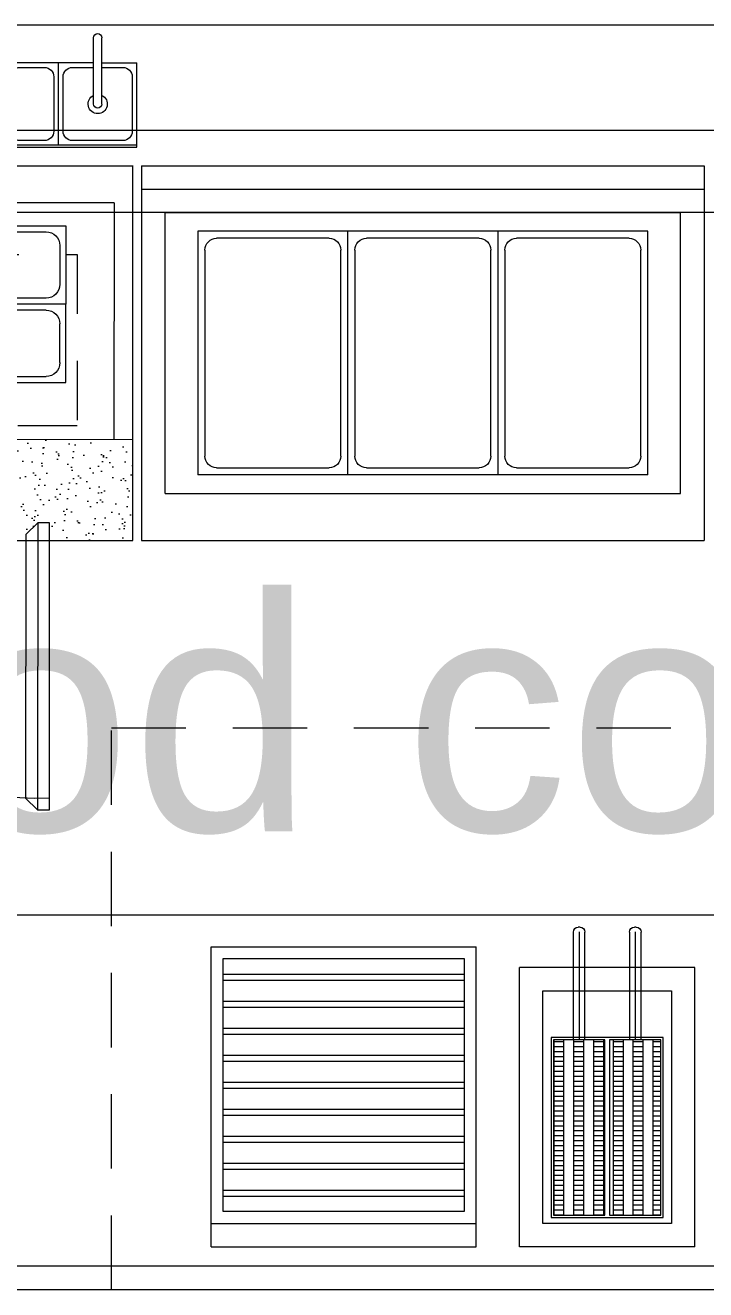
# Model space of a CAD drawing. Header units: millimetres. Extents: x 744843 to 745492, y 2520966 to 2521458.
# Drawn here: x 745379.375 to 745380.827, y 2521104.015 to 2521106.715 of the extents above; entities that cross this region are included whole.
import ezdxf

# ---------------------------------------------------------------- set-up
doc = ezdxf.new("R2010")
doc.units = ezdxf.units.MM
doc.linetypes.add('HIDDEN', pattern=[9.525, 6.35, -3.175])
for name, color, linetype, lineweight in [('A_Muebles_Cocina', 55, 'Continuous', 20), ('A_Muebles_Cocina_2a.Etapa', 230, 'Continuous', 20), ('A_Muros', 30, 'Continuous', 20), ('A_Muros_Bajos', 31, 'Continuous', 20), ('A_Proyecciones', 192, 'HIDDEN', 20), ('A_Textos', 4, 'Continuous', 20)]:
    doc.layers.add(name, color=color, linetype=linetype, lineweight=lineweight)
doc.styles.add('Arial', font='arial.ttf', dxfattribs={"height": 1})
doc.linetypes.add('ZIGZAG', pattern='A,0.00254,-5.08,[131,ltypeshp.shx,S=5.08,R=0,X=-5.08,Y=0],-10.16,[131,ltypeshp.shx,S=5.08,R=180,X=5.08,Y=0],-5.08', length=20.32254)
pattern_1 = [(270, (745376.744542, -2521120.58924), (-0.02116129032258, -5e-18), []), (180, (745376.744542, -2521120.589241), (1e-16, 0.01058064516129), [0.02116129032258, -0.02116129032258])]

# ---------------------------------------------------------------- blocks, each defined once
blk = doc.blocks.new('Cocina_Freidora')
at = {"layer": 'A_Muebles_Cocina_2a.Etapa'}
h = blk.add_hatch(dxfattribs=at)
h.set_pattern_fill('ACET-2D-AR-B88,_I', color=256, scale=0.00010414, angle=270, style=2)
h.set_pattern_definition(pattern_1)
h.paths.add_polyline_path([(1.6472, 0.5333), (1.757, 0.5333), (1.757, 0.159), (1.6472, 0.159)])
h.paths.add_polyline_path([(1.5274, 0.5333), (1.6372, 0.5333), (1.6372, 0.159), (1.5274, 0.159)])
h = blk.add_hatch(dxfattribs=at)
h.set_pattern_fill('ACET-2D-AR-B88,_I', color=256, scale=0.00010414, angle=270, style=2)
h.set_pattern_definition(pattern_1)
h.paths.add_polyline_path([(1.6472, 0.5333), (1.757, 0.5333), (1.757, 0.159), (1.6472, 0.159)])
h.paths.add_polyline_path([(1.5274, 0.5333), (1.6372, 0.5333), (1.6372, 0.159), (1.5274, 0.159)])
for p, q in [((1.3362, 0.8), (3.243, 0.8)), ((1.3362, 0.8), (3.243, 0.8)), ((1.5698, 0.5333), (1.5698, 0.7637)), ((1.5698, 0.5333), (1.5698, 0.7637)), ((1.5803, 0.7741), (1.5842, 0.7741)), ((1.5803, 0.7741), (1.5842, 0.7741)), ((1.5823, 0.7638), (1.5823, 0.5333)), ((1.5823, 0.7638), (1.5823, 0.5333)), ((1.5947, 0.7637), (1.5947, 0.5333)), ((1.5947, 0.7637), (1.5947, 0.5333)), ((1.6896, 0.5333), (1.6896, 0.7637)), ((1.6896, 0.5333), (1.6896, 0.7637)), ((1.7001, 0.7741), (1.704, 0.7741)), ((1.7001, 0.7741), (1.704, 0.7741)), ((1.7021, 0.7638), (1.7021, 0.5333)), ((1.7021, 0.7638), (1.7021, 0.5333)), ((1.7145, 0.7637), (1.7145, 0.5333)), ((1.7145, 0.7637), (1.7145, 0.5333)), ((1.4552, 0.6883), (1.8292, 0.6883)), ((1.4552, 0.0913), (1.4552, 0.6883)), ((1.4552, 0.6883), (1.8292, 0.6883)), ((1.4552, 0.0913), (1.4552, 0.6883)), ((1.8292, 0.0913), (1.8292, 0.6883)), ((1.8292, 0.0913), (1.8292, 0.6883)), ((1.7792, 0.6383), (1.5052, 0.6383)), ((1.5052, 0.6383), (1.5052, 0.1413)), ((1.7792, 0.6383), (1.5052, 0.6383)), ((1.5052, 0.6383), (1.5052, 0.1413)), ((1.7792, 0.1413), (1.7792, 0.6383)), ((1.7792, 0.1413), (1.7792, 0.6383)), ((1.5224, 0.5383), (1.762, 0.5383)), ((1.5224, 0.154), (1.5224, 0.5383)), ((1.5224, 0.5383), (1.762, 0.5383)), ((1.5224, 0.154), (1.5224, 0.5383)), ((1.5274, 0.159), (1.5274, 0.5333)), ((1.5274, 0.5333), (1.6372, 0.5333)), ((1.5274, 0.159), (1.5274, 0.5333)), ((1.5274, 0.5333), (1.6372, 0.5333)), ((1.6372, 0.5333), (1.6372, 0.159)), ((1.6372, 0.5333), (1.6372, 0.159)), ((1.6472, 0.159), (1.6472, 0.5333)), ((1.6472, 0.5333), (1.757, 0.5333)), ((1.6472, 0.159), (1.6472, 0.5333)), ((1.6472, 0.5333), (1.757, 0.5333)), ((1.757, 0.5333), (1.757, 0.159)), ((1.757, 0.5333), (1.757, 0.159)), ((1.762, 0.5383), (1.762, 0.154)), ((1.762, 0.5383), (1.762, 0.154)), ((1.5052, 0.1413), (1.7792, 0.1413)), ((1.5052, 0.1413), (1.7792, 0.1413)), ((1.762, 0.154), (1.5224, 0.154)), ((1.762, 0.154), (1.5224, 0.154)), ((1.6372, 0.159), (1.5274, 0.159)), ((1.6372, 0.159), (1.5274, 0.159)), ((1.757, 0.159), (1.6472, 0.159)), ((1.757, 0.159), (1.6472, 0.159)), ((1.4552, 0.0913), (1.8292, 0.0913)), ((1.4552, 0.0913), (1.8292, 0.0913)), ((1.3362, 0.05), (3.243, 0.05)), ((1.3362, 0.05), (3.243, 0.05)), ((0.0362, 0), (3.243, 0))]:
    blk.add_line(p, q, dxfattribs=at)
at = {"layer": 'A_Muebles_Cocina_2a.Etapa', "color": 8}
for p, q in [((2.487, 0.7323), (1.922, 0.7323)), ((1.922, 0.0913), (1.922, 0.7323)), ((2.487, 0.7323), (1.922, 0.7323)), ((1.922, 0.0913), (1.922, 0.7323)), ((2.487, 0.0913), (2.487, 0.7323)), ((2.487, 0.0913), (2.487, 0.7323)), ((1.9474, 0.7069), (1.9474, 0.1667)), ((2.4616, 0.7069), (1.9474, 0.7069)), ((1.9474, 0.7069), (1.9474, 0.1667)), ((2.4616, 0.7069), (1.9474, 0.7069)), ((2.4616, 0.1667), (2.4616, 0.7069)), ((2.4616, 0.1667), (2.4616, 0.7069)), ((2.4616, 0.6738), (1.9474, 0.6738)), ((2.4616, 0.6738), (1.9474, 0.6738)), ((2.4616, 0.6611), (1.9474, 0.6611)), ((2.4616, 0.6611), (1.9474, 0.6611)), ((2.4616, 0.6161), (1.9474, 0.6161)), ((2.4616, 0.6161), (1.9474, 0.6161)), ((2.4616, 0.6034), (1.9474, 0.6034)), ((2.4616, 0.6034), (1.9474, 0.6034)), ((2.4616, 0.5585), (1.9474, 0.5585)), ((2.4616, 0.5585), (1.9474, 0.5585)), ((2.4616, 0.5458), (1.9474, 0.5458)), ((2.4616, 0.5458), (1.9474, 0.5458)), ((2.4616, 0.5008), (1.9474, 0.5008)), ((2.4616, 0.5008), (1.9474, 0.5008)), ((2.4616, 0.4881), (1.9474, 0.4881)), ((2.4616, 0.4881), (1.9474, 0.4881)), ((2.4616, 0.4432), (1.9474, 0.4432)), ((2.4616, 0.4432), (1.9474, 0.4432)), ((2.4616, 0.4305), (1.9474, 0.4305)), ((2.4616, 0.4305), (1.9474, 0.4305)), ((2.4616, 0.3855), (1.9474, 0.3855)), ((2.4616, 0.3855), (1.9474, 0.3855)), ((2.4616, 0.3728), (1.9474, 0.3728)), ((2.4616, 0.3728), (1.9474, 0.3728)), ((2.4616, 0.3278), (1.9474, 0.3278)), ((2.4616, 0.3278), (1.9474, 0.3278)), ((2.4616, 0.3151), (1.9474, 0.3151)), ((2.4616, 0.3151), (1.9474, 0.3151)), ((2.4616, 0.2702), (1.9474, 0.2702)), ((2.4616, 0.2702), (1.9474, 0.2702)), ((2.4616, 0.2575), (1.9474, 0.2575)), ((2.4616, 0.2575), (1.9474, 0.2575)), ((2.4616, 0.2125), (1.9474, 0.2125)), ((2.4616, 0.2125), (1.9474, 0.2125)), ((2.4616, 0.1998), (1.9474, 0.1998)), ((2.4616, 0.1998), (1.9474, 0.1998)), ((1.9474, 0.1667), (2.4616, 0.1667)), ((1.9474, 0.1667), (2.4616, 0.1667)), ((2.487, 0.1413), (1.922, 0.1413)), ((2.487, 0.1413), (1.922, 0.1413)), ((2.487, 0.0913), (1.922, 0.0913)), ((2.487, 0.0913), (1.922, 0.0913))]:
    blk.add_line(p, q, dxfattribs=at)
at = {"layer": 'A_Muebles_Cocina_2a.Etapa', "color": 2, "linetype": 'HIDDEN', "ltscale": 0.025}
blk.add_lwpolyline([(2.7, 1.2), (0.0362, 1.2), (0.0362, 0), (2.7, 0)], close=True, dxfattribs=at)
at = {"layer": 'A_Muebles_Cocina_2a.Etapa'}
for centre, start, end in [((1.5803, 0.7637), 90, 180), ((1.5803, 0.7637), 90, 180), ((1.5842, 0.7637), 0, 90), ((1.5842, 0.7637), 0, 90), ((1.7001, 0.7637), 90, 180), ((1.7001, 0.7637), 90, 180), ((1.704, 0.7637), 0, 90), ((1.704, 0.7637), 0, 90)]:
    blk.add_arc(centre, 0.0104, start, end, dxfattribs=at)
blk = doc.blocks.new('Cocina_Baño_mar')
at = {"layer": 'A_Muebles_Cocina'}
for p, q in [((0, 0.8), (0, 0)), ((0, 0.8), (0, 0)), ((1.2, 0.8), (0, 0.8)), ((0, 0.8), (0, 0)), ((0, 0.8), (0, 0)), ((1.2, 0.8), (1.2, 0)), ((1.2, 0.8), (1.2, 0)), ((1.2, 0.8), (1.2, 0)), ((1.2, 0.8), (1.2, 0)), ((1.2, 0.75), (0, 0.75)), ((1.2, 0.75), (0, 0.75)), ((1.2, 0.75), (0, 0.75)), ((1.2, 0.75), (0, 0.75)), ((1.15, 0.7), (0.05, 0.7)), ((0.05, 0.1), (0.05, 0.7)), ((1.15, 0.7), (0.05, 0.7)), ((0.05, 0.1), (0.05, 0.7)), ((0.05, 0.1), (0.05, 0.7)), ((1.15, 0.7), (0.05, 0.7)), ((0.05, 0.1), (0.05, 0.7)), ((1.15, 0.7), (0.05, 0.7)), ((1.15, 0.1), (1.15, 0.7)), ((1.15, 0.1), (1.15, 0.7)), ((1.15, 0.1), (1.15, 0.7)), ((1.15, 0.1), (1.15, 0.7)), ((0.12, 0.14), (0.12, 0.66)), ((0.12, 0.66), (1.08, 0.66)), ((0.12, 0.14), (0.12, 0.66)), ((0.12, 0.66), (1.08, 0.66)), ((0.12, 0.66), (1.08, 0.66)), ((0.12, 0.14), (0.12, 0.66)), ((0.12, 0.66), (1.08, 0.66)), ((0.12, 0.14), (0.12, 0.66)), ((0.44, 0.66), (0.44, 0.14)), ((0.44, 0.66), (0.44, 0.14)), ((0.44, 0.66), (0.44, 0.14)), ((0.44, 0.66), (0.44, 0.14)), ((0.76, 0.14), (0.76, 0.66)), ((0.76, 0.14), (0.76, 0.66)), ((0.76, 0.14), (0.76, 0.66)), ((0.76, 0.14), (0.76, 0.66)), ((1.08, 0.66), (1.08, 0.14)), ((1.08, 0.66), (1.08, 0.14)), ((1.08, 0.66), (1.08, 0.14)), ((1.08, 0.66), (1.08, 0.14)), ((0.16, 0.645), (0.4, 0.645)), ((0.16, 0.645), (0.4, 0.645)), ((0.16, 0.645), (0.4, 0.645)), ((0.16, 0.645), (0.4, 0.645)), ((0.48, 0.645), (0.72, 0.645)), ((0.48, 0.645), (0.72, 0.645)), ((0.48, 0.645), (0.72, 0.645)), ((0.48, 0.645), (0.72, 0.645)), ((0.8, 0.645), (1.04, 0.645)), ((0.8, 0.645), (1.04, 0.645)), ((0.8, 0.645), (1.04, 0.645)), ((0.8, 0.645), (1.04, 0.645)), ((0.135, 0.18), (0.135, 0.62)), ((0.135, 0.18), (0.135, 0.62)), ((0.135, 0.18), (0.135, 0.62)), ((0.135, 0.18), (0.135, 0.62)), ((0.425, 0.62), (0.425, 0.18)), ((0.425, 0.62), (0.425, 0.18)), ((0.425, 0.62), (0.425, 0.18)), ((0.425, 0.62), (0.425, 0.18)), ((0.455, 0.18), (0.455, 0.62)), ((0.455, 0.18), (0.455, 0.62)), ((0.455, 0.18), (0.455, 0.62)), ((0.455, 0.18), (0.455, 0.62)), ((0.745, 0.62), (0.745, 0.18)), ((0.745, 0.62), (0.745, 0.18)), ((0.745, 0.62), (0.745, 0.18)), ((0.745, 0.62), (0.745, 0.18)), ((0.775, 0.18), (0.775, 0.62)), ((0.775, 0.18), (0.775, 0.62)), ((0.775, 0.18), (0.775, 0.62)), ((0.775, 0.18), (0.775, 0.62)), ((1.065, 0.62), (1.065, 0.18)), ((1.065, 0.62), (1.065, 0.18)), ((1.065, 0.62), (1.065, 0.18)), ((1.065, 0.62), (1.065, 0.18)), ((0.12, 0.14), (1.08, 0.14)), ((0.12, 0.14), (1.08, 0.14)), ((0.12, 0.14), (1.08, 0.14)), ((0.12, 0.14), (1.08, 0.14)), ((0.4, 0.155), (0.16, 0.155)), ((0.4, 0.155), (0.16, 0.155)), ((0.4, 0.155), (0.16, 0.155)), ((0.4, 0.155), (0.16, 0.155)), ((0.72, 0.155), (0.48, 0.155)), ((0.72, 0.155), (0.48, 0.155)), ((0.72, 0.155), (0.48, 0.155)), ((0.72, 0.155), (0.48, 0.155)), ((1.04, 0.155), (0.8, 0.155)), ((1.04, 0.155), (0.8, 0.155)), ((1.04, 0.155), (0.8, 0.155)), ((1.04, 0.155), (0.8, 0.155)), ((1.15, 0.1), (0.05, 0.1)), ((1.15, 0.1), (0.05, 0.1)), ((1.15, 0.1), (0.05, 0.1)), ((1.15, 0.1), (0.05, 0.1)), ((1.2, 0), (0, 0)), ((1.2, 0), (0, 0)), ((1.2, 0), (0, 0)), ((1.2, 0), (0, 0))]:
    blk.add_line(p, q, dxfattribs=at)
for centre, start, end in [((0.16, 0.62), 90, 180), ((0.16, 0.62), 90, 180), ((0.16, 0.62), 90, 180), ((0.16, 0.62), 90, 180), ((0.4, 0.62), 0, 90), ((0.4, 0.62), 0, 90), ((0.4, 0.62), 0, 90), ((0.4, 0.62), 0, 90), ((0.48, 0.62), 90, 180), ((0.48, 0.62), 90, 180), ((0.48, 0.62), 90, 180), ((0.48, 0.62), 90, 180), ((0.72, 0.62), 0, 90), ((0.72, 0.62), 0, 90), ((0.72, 0.62), 0, 90), ((0.72, 0.62), 0, 90), ((0.8, 0.62), 90, 180), ((0.8, 0.62), 90, 180), ((0.8, 0.62), 90, 180), ((0.8, 0.62), 90, 180), ((1.04, 0.62), 0, 90), ((1.04, 0.62), 0, 90), ((1.04, 0.62), 0, 90), ((1.04, 0.62), 0, 90), ((0.16, 0.18), 180, 270), ((0.16, 0.18), 180, 270), ((0.16, 0.18), 180, 270), ((0.16, 0.18), 180, 270), ((0.4, 0.18), 270, 360), ((0.4, 0.18), 270, 360), ((0.4, 0.18), 270, 360), ((0.4, 0.18), 270, 360), ((0.48, 0.18), 180, 270), ((0.48, 0.18), 180, 270), ((0.48, 0.18), 180, 270), ((0.48, 0.18), 180, 270), ((0.72, 0.18), 270, 360), ((0.72, 0.18), 270, 360), ((0.72, 0.18), 270, 360), ((0.72, 0.18), 270, 360), ((0.8, 0.18), 180, 270), ((0.8, 0.18), 180, 270), ((0.8, 0.18), 180, 270), ((0.8, 0.18), 180, 270), ((1.04, 0.18), 270, 360), ((1.04, 0.18), 270, 360), ((1.04, 0.18), 270, 360), ((1.04, 0.18), 270, 360)]:
    blk.add_arc(centre, 0.025, start, end, dxfattribs=at)
blk = doc.blocks.new('Cocina_Dispenser')
at = {"layer": 'A_Muebles_Cocina_2a.Etapa'}
for p, q in [((0.0748, 0.088), (0.0748, 0.2296)), ((0.0748, 0.088), (0.0748, 0.2296)), ((0.0927, 0.088), (0.0927, 0.2296)), ((0.0927, 0.088), (0.0927, 0.2296)), ((0.5773, 0.088), (0.5773, 0.2296)), ((0.5773, 0.088), (0.5773, 0.2296)), ((0.5952, 0.088), (0.5952, 0.2296)), ((0.5952, 0.088), (0.5952, 0.2296)), ((0.0748, 0.176), (0, 0.176)), ((0, -0.004), (0, 0.176)), ((0.0748, 0.176), (0, 0.176)), ((0, -0.004), (0, 0.176)), ((0.0748, 0.166), (0.03, 0.166)), ((0.0748, 0.166), (0.03, 0.166)), ((0.0927, 0.176), (0.5773, 0.176)), ((0.0927, 0.176), (0.5773, 0.176)), ((0.1375, 0.166), (0.0927, 0.166)), ((0.1375, 0.166), (0.0927, 0.166)), ((0.1675, 0), (0.1675, 0.176)), ((0.1675, 0), (0.1675, 0.176)), ((0.2492, 0.166), (0.1975, 0.166)), ((0.2492, 0.166), (0.1975, 0.166)), ((0.2792, 0), (0.2792, 0.176)), ((0.2792, 0), (0.2792, 0.176)), ((0.3608, 0.166), (0.3092, 0.166)), ((0.3608, 0.166), (0.3092, 0.166)), ((0.3908, 0.176), (0.3908, 0)), ((0.3908, 0.176), (0.3908, 0)), ((0.4725, 0.166), (0.4208, 0.166)), ((0.4725, 0.166), (0.4208, 0.166)), ((0.5025, 0.176), (0.5025, 0)), ((0.5025, 0.176), (0.5025, 0)), ((0.5773, 0.166), (0.5325, 0.166)), ((0.5773, 0.166), (0.5325, 0.166)), ((0.67, 0.176), (0.5952, 0.176)), ((0.67, 0.176), (0.5952, 0.176)), ((0.64, 0.166), (0.5952, 0.166)), ((0.64, 0.166), (0.5952, 0.166)), ((0.67, 0.176), (0.67, -0.004)), ((0.67, 0.176), (0.67, -0.004)), ((0.01, 0.146), (0.01, 0.03)), ((0.01, 0.146), (0.01, 0.03)), ((0.1575, 0.03), (0.1575, 0.146)), ((0.1575, 0.03), (0.1575, 0.146)), ((0.1775, 0.146), (0.1775, 0.03)), ((0.1775, 0.146), (0.1775, 0.03)), ((0.2692, 0.03), (0.2692, 0.146)), ((0.2692, 0.03), (0.2692, 0.146)), ((0.2892, 0.146), (0.2892, 0.03)), ((0.2892, 0.146), (0.2892, 0.03)), ((0.3808, 0.03), (0.3808, 0.146)), ((0.3808, 0.03), (0.3808, 0.146)), ((0.4008, 0.146), (0.4008, 0.03)), ((0.4008, 0.146), (0.4008, 0.03)), ((0.4925, 0.03), (0.4925, 0.146)), ((0.4925, 0.03), (0.4925, 0.146)), ((0.5125, 0.146), (0.5125, 0.03)), ((0.5125, 0.146), (0.5125, 0.03)), ((0.66, 0.03), (0.66, 0.146)), ((0.66, 0.03), (0.66, 0.146)), ((0, 0), (0.67, 0)), ((0, 0), (0.67, 0)), ((0.03, 0.01), (0.1375, 0.01)), ((0.03, 0.01), (0.1375, 0.01)), ((0.1975, 0.01), (0.2492, 0.01)), ((0.1975, 0.01), (0.2492, 0.01)), ((0.3092, 0.01), (0.3608, 0.01)), ((0.3092, 0.01), (0.3608, 0.01)), ((0.4208, 0.01), (0.4725, 0.01)), ((0.4208, 0.01), (0.4725, 0.01)), ((0.5325, 0.01), (0.64, 0.01)), ((0.5325, 0.01), (0.64, 0.01)), ((0.67, -0.004), (0, -0.004)), ((0.67, -0.004), (0, -0.004))]:
    blk.add_line(p, q, dxfattribs=at)
for centre, radius, start, end in [((0.0837, 0.2296), 0.00891, 0, 180), ((0.0837, 0.2296), 0.00891, 0, 180), ((0.5863, 0.2296), 0.00891, 0, 180), ((0.5863, 0.2296), 0.00891, 0, 180), ((0.03, 0.146), 0.02, 90, 180), ((0.03, 0.146), 0.02, 90, 180), ((0.1375, 0.146), 0.02, 360, 90), ((0.1375, 0.146), 0.02, 360, 90), ((0.1975, 0.146), 0.02, 90, 180), ((0.1975, 0.146), 0.02, 90, 180), ((0.2492, 0.146), 0.02, 360, 90), ((0.2492, 0.146), 0.02, 360, 90), ((0.3092, 0.146), 0.02, 90, 180), ((0.3092, 0.146), 0.02, 90, 180), ((0.3608, 0.146), 0.02, 360, 90), ((0.3608, 0.146), 0.02, 360, 90), ((0.4208, 0.146), 0.02, 90, 180), ((0.4208, 0.146), 0.02, 90, 180), ((0.4725, 0.146), 0.02, 360, 90), ((0.4725, 0.146), 0.02, 360, 90), ((0.5325, 0.146), 0.02, 90, 180), ((0.5325, 0.146), 0.02, 90, 180), ((0.64, 0.146), 0.02, 360, 90), ((0.64, 0.146), 0.02, 360, 90), ((0.0837, 0.088), 0.0205, 115.7833, 64.2167), ((0.0837, 0.088), 0.0205, 115.7833, 64.2167), ((0.0837, 0.088), 0.00891, 180, 0), ((0.0837, 0.088), 0.00891, 180, 0), ((0.5863, 0.088), 0.0205, 115.7833, 64.2167), ((0.5863, 0.088), 0.0205, 115.7833, 64.2167), ((0.5863, 0.088), 0.00891, 180, 0), ((0.5863, 0.088), 0.00891, 180, 0), ((0.03, 0.03), 0.02, 180, 270), ((0.03, 0.03), 0.02, 180, 270), ((0.1375, 0.03), 0.02, 270, 360), ((0.1375, 0.03), 0.02, 270, 360), ((0.1975, 0.03), 0.02, 180, 270), ((0.1975, 0.03), 0.02, 180, 270), ((0.2492, 0.03), 0.02, 270, 360), ((0.2492, 0.03), 0.02, 270, 360), ((0.3092, 0.03), 0.02, 180, 270), ((0.3092, 0.03), 0.02, 180, 270), ((0.3608, 0.03), 0.02, 270, 360), ((0.3608, 0.03), 0.02, 270, 360), ((0.4208, 0.03), 0.02, 180, 270), ((0.4208, 0.03), 0.02, 180, 270), ((0.4725, 0.03), 0.02, 270, 0), ((0.4725, 0.03), 0.02, 270, 0), ((0.5325, 0.03), 0.02, 180, 270), ((0.5325, 0.03), 0.02, 180, 270), ((0.64, 0.03), 0.02, 270, 360), ((0.64, 0.03), 0.02, 270, 360)]:
    blk.add_arc(centre, radius, start, end, dxfattribs=at)
blk = doc.blocks.new('planta-baja-01$0$recipiente-17x17-flat-2')
at = {"linetype": 'Continuous'}
for p, q in [((0, 0), (0.0001, 0.1672)), ((0.0001, 0.1672), (0.1673, 0.1671)), ((0.1673, 0.1671), (0.1672, -0.0001)), ((0.0424, 0.1544), (0.125, 0.1544)), ((0.0128, 0.0423), (0.0128, 0.1249)), ((0.1545, 0.1249), (0.1544, 0.0422)), ((0.1672, -0.0001), (0, 0)), ((0.1249, 0.0127), (0.0423, 0.0128))]:
    blk.add_line(p, q, dxfattribs=at)
for centre, major_axis, start_param, end_param in [((0.0423, 0.1249), (-0.0209, -0.0209), -2.356595, -0.785799), ((0.125, 0.1249), (0.0209, -0.0209), 0.784997, 2.355794), ((0.0423, 0.0423), (-0.0209, -0.0209), -0.785799, 0.784997), ((0.1249, 0.0422), (0.0209, -0.0209), -0.785799, 0.784997)]:
    blk.add_ellipse(centre, major_axis=major_axis, ratio=1, start_param=start_param, end_param=end_param, dxfattribs=at)
blk = doc.blocks.new('planta-baja-01$0$recipiente-17x17-flat-6')
at = {"linetype": 'Continuous'}
for p, q in [((0, 0), (-0.0001, -0.1672)), ((0.1672, -0.0001), (0, 0)), ((0.1249, -0.0128), (0.0423, -0.0128)), ((0.1671, -0.1673), (0.1672, -0.0001)), ((0.0128, -0.0423), (0.0127, -0.1249)), ((0.1544, -0.125), (0.1544, -0.0424)), ((0.0422, -0.1544), (0.1249, -0.1545)), ((-0.0001, -0.1672), (0.1671, -0.1673))]:
    blk.add_line(p, q, dxfattribs=at)
for centre, major_axis, start_param, end_param in [((0.0423, -0.0423), (-0.0209, 0.0209), -0.785799, 0.784997), ((0.1249, -0.0423), (0.0209, 0.0209), 5.497386, 7.068183), ((0.0422, -0.1249), (-0.0209, 0.0209), 0.784997, 2.355794), ((0.1249, -0.125), (0.0209, 0.0209), 3.92659, 5.497386)]:
    blk.add_ellipse(centre, major_axis=major_axis, ratio=1, start_param=start_param, end_param=end_param, dxfattribs=at)
blk = doc.blocks.new('planta-baja-01$0$recipiente-17x17-flat-18')
at = {"linetype": 'Continuous'}
for p, q in [((0, 0), (0.0001, 0.1672)), ((0.0001, 0.1672), (0.1673, 0.1671)), ((0.1673, 0.1671), (0.1672, -0.0001)), ((0.0424, 0.1544), (0.125, 0.1544)), ((0.0128, 0.0423), (0.0128, 0.1249)), ((0.1545, 0.1249), (0.1544, 0.0422)), ((0.1672, -0.0001), (0, 0)), ((0.1249, 0.0127), (0.0423, 0.0128))]:
    blk.add_line(p, q, dxfattribs=at)
for centre, major_axis, start_param, end_param in [((0.0423, 0.1249), (-0.0209, -0.0209), -2.356595, -0.785799), ((0.125, 0.1249), (0.0209, -0.0209), 0.784997, 2.355794), ((0.0423, 0.0423), (-0.0209, -0.0209), -0.785799, 0.784997), ((0.1249, 0.0422), (0.0209, -0.0209), -0.785799, 0.784997)]:
    blk.add_ellipse(centre, major_axis=major_axis, ratio=1, start_param=start_param, end_param=end_param, dxfattribs=at)
blk = doc.blocks.new('planta-baja-01$0$recipiente-17x17-flat-22')
at = {"linetype": 'Continuous'}
for p, q in [((0, 0), (-0.0001, -0.1672)), ((0.1672, -0.0001), (0, 0)), ((0.1249, -0.0128), (0.0423, -0.0128)), ((0.1671, -0.1673), (0.1672, -0.0001)), ((0.0128, -0.0423), (0.0127, -0.1249)), ((0.1544, -0.125), (0.1544, -0.0424)), ((0.0422, -0.1544), (0.1249, -0.1545)), ((-0.0001, -0.1672), (0.1671, -0.1673))]:
    blk.add_line(p, q, dxfattribs=at)
for centre, major_axis, start_param, end_param in [((0.0423, -0.0423), (-0.0209, 0.0209), -0.785799, 0.784997), ((0.1249, -0.0423), (0.0209, 0.0209), 5.497386, 7.068183), ((0.0422, -0.1249), (-0.0209, 0.0209), 0.784997, 2.355794), ((0.1249, -0.125), (0.0209, 0.0209), 3.92659, 5.497386)]:
    blk.add_ellipse(centre, major_axis=major_axis, ratio=1, start_param=start_param, end_param=end_param, dxfattribs=at)
blk = doc.blocks.new('Cocina_sandwichera')
at = {"layer": 'A_Muebles_Cocina_2a.Etapa'}
h = blk.add_hatch(dxfattribs=at)
h.set_pattern_fill('ACET-2D-AR-SAND', color=256, scale=0.000983564, angle=270, style=0)
h.set_pattern_definition([(307.5, (-745376.27962, -2521105.615184), (0.03105789467535, 0.0238315607742), [0, -0.0379734407165, 0, -0.0424702955382, 0, -0.04059660602917]), (277.5, (-745376.27962, -2521105.615184), (0.0635815039713, 0.0083706637982), [0, -0.0204856719655, 0, -0.03422606169844, 0, -0.01311582656327]), (237.5, (-745376.27962, -2521105.584456), (0.03535554287155, -0.0225239649182), [0, -0.0124912633936, 0, -0.0449685482169, 0, -0.0587089379499]), (227.5, (-745376.27962, -2521105.584456), (0.0493262180864, -0.045199151329), [0, -0.0062456316968, 0, -0.0294793816089, 0, -0.0337264111627])])
h.paths.add_polyline_path([(0.0001, 0.2145), (0, 0), (0.1778, 0), (0.1778, 0.0375), (0.2031, 0.0375), (0.2284, 0.0122), (0.2285, 0), (0.8135, 0, 0.015505), (0.8163, 0.038, 0.015505), (0.819, 0), (1.4041, 0), (1.4041, 0.0122), (1.4294, 0.0375), (1.4548, 0.0375), (1.4547, 0), (1.5301, 0), (1.5301, 0.2145), (1.4902, 0.2145), (1.4902, 0.2139), (0.8301, 0.2145), (0.8301, 0.2145)])
for p, q in [((0, 0), (0.0003, 0.8007)), ((0, 0), (0.0003, 0.8007)), ((1.5303, 0.8001), (0.0003, 0.8001)), ((1.5303, 0.8001), (0.0003, 0.8001)), ((0.0402, 0.7209), (0.0404, 0.2146)), ((0.0402, 0.7209), (1.4904, 0.7203)), ((0.0402, 0.7209), (0.0404, 0.2146)), ((0.0402, 0.7209), (1.4904, 0.7203)), ((0.0001, 0.2151), (1.5301, 0.2145)), ((0.0001, 0.2151), (1.5301, 0.2145)), ((1.53, -0.0006), (0, 0))]:
    blk.add_line(p, q, dxfattribs=at)
at = {"layer": 'A_Muebles_Cocina_2a.Etapa', "color": 8}
for p, q in [((0.1778, 0.0375), (0.2031, 0.0375)), ((0.1782, -0.5757), (0.1778, 0.0375)), ((0.1778, 0.0375), (0.2031, 0.0375)), ((0.1782, -0.5757), (0.1778, 0.0375)), ((0.2031, 0.0375), (0.2035, -0.5757)), ((0.2031, 0.0375), (0.2284, 0.0122)), ((0.2031, 0.0375), (0.2035, -0.5757)), ((0.2031, 0.0375), (0.2284, 0.0122)), ((0.2284, 0.0122), (0.2289, -0.5503)), ((0.2284, 0.0122), (0.2289, -0.5503)), ((0.2289, -0.5503), (0.2035, -0.5757)), ((0.2289, -0.5503), (0.2035, -0.5757)), ((0.2035, -0.5757), (0.1782, -0.5757))]:
    blk.add_line(p, q, dxfattribs=at)
at = {"layer": 'A_Muebles_Cocina_2a.Etapa', "color": 2, "linetype": 'HIDDEN', "ltscale": 0.02}
blk.add_lwpolyline([(0.1185, 0.2443), (1.5054, 0.2443), (1.5054, 0.6106), (0.1185, 0.6106)], close=True, dxfattribs=at)
at = {"layer": 'A_Muebles_Cocina_2a.Etapa', "color": 8}
blk.add_arc((0.2031, 0.0628), 0.6137, 267.675, 357.675, dxfattribs=at)
blk.add_arc((0.2031, 0.0628), 0.6137, 267.675, 357.675, dxfattribs=at)
at = {"layer": 'A_Muebles_Cocina_2a.Etapa'}
for name, p in [('planta-baja-01$0$recipiente-17x17-flat-6', (0.143, 0.6717)), ('planta-baja-01$0$recipiente-17x17-flat-22', (0.143, 0.6717)), ('planta-baja-01$0$recipiente-17x17-flat-2', (0.1429, 0.3372)), ('planta-baja-01$0$recipiente-17x17-flat-18', (0.1429, 0.3372))]:
    blk.add_blockref(name, p, dxfattribs=at)

msp = doc.modelspace()

# ---------------------------------------------------------------- linework, layer by layer
at = {"layer": 'A_Muros', "ltscale": 0.0065}
msp.add_lwpolyline([(745382.4087, 2521101.8347), (745382.4087, 2521103.6122), (745384.5298, 2521103.6122), (745384.5298, 2521103.7622), (745382.4087, 2521103.7622), (745382.4087, 2521106.7151), (745382.2587, 2521106.7151), (745382.2587, 2521104.0151), (745378.202, 2521104.0151), (745378.202, 2521103.8651), (745379.3587, 2521103.8651), (745379.3587, 2521103.2874), (745379.5087, 2521103.2874), (745379.5087, 2521103.8651), (745382.2587, 2521103.8651), (745382.2587, 2521101.8347)], close=True, dxfattribs=at)
at = {"layer": 'A_Muros_Bajos', "ltscale": 0.025}
for p, q in [((745382.2587, 2521106.7151), (745376.602, 2521106.7151)), ((745382.2587, 2521106.3152), (745376.602, 2521106.3152))]:
    msp.add_line(p, q, dxfattribs=at)
at = {"layer": 'A_Proyecciones', "linetype": 'ZIGZAG', "ltscale": 0.01}
msp.add_line((745382.2591, 2521106.4902), (745376.602, 2521106.4902), dxfattribs=at)
msp.add_line((745382.2591, 2521106.4902), (745376.602, 2521106.4902), dxfattribs=at)

# ---------------------------------------------------------------- block references
at = {"layer": 'A_Muebles_Cocina_2a.Etapa', "xscale": -1}
for name, p in [('Cocina_Dispenser', (745379.613, 2521106.459)), ('Cocina_sandwichera', (745379.6043, 2521105.6152)), ('Cocina_Baño_mar', (745380.8231, 2521105.6152)), ('Cocina_Freidora', (745382.2587, 2521104.0151))]:
    msp.add_blockref(name, p, dxfattribs=at)

# ---------------------------------------------------------------- texts
at = {"layer": 'A_Textos', "ltscale": 0.1, "insert": (745380.1836, 2521105.4938), "char_height": 0.5, "width": 13.916468, "attachment_point": 2, "style": 'Arial'}
msp.add_mtext('food court', dxfattribs=at)

doc.saveas('drawing.dxf')
